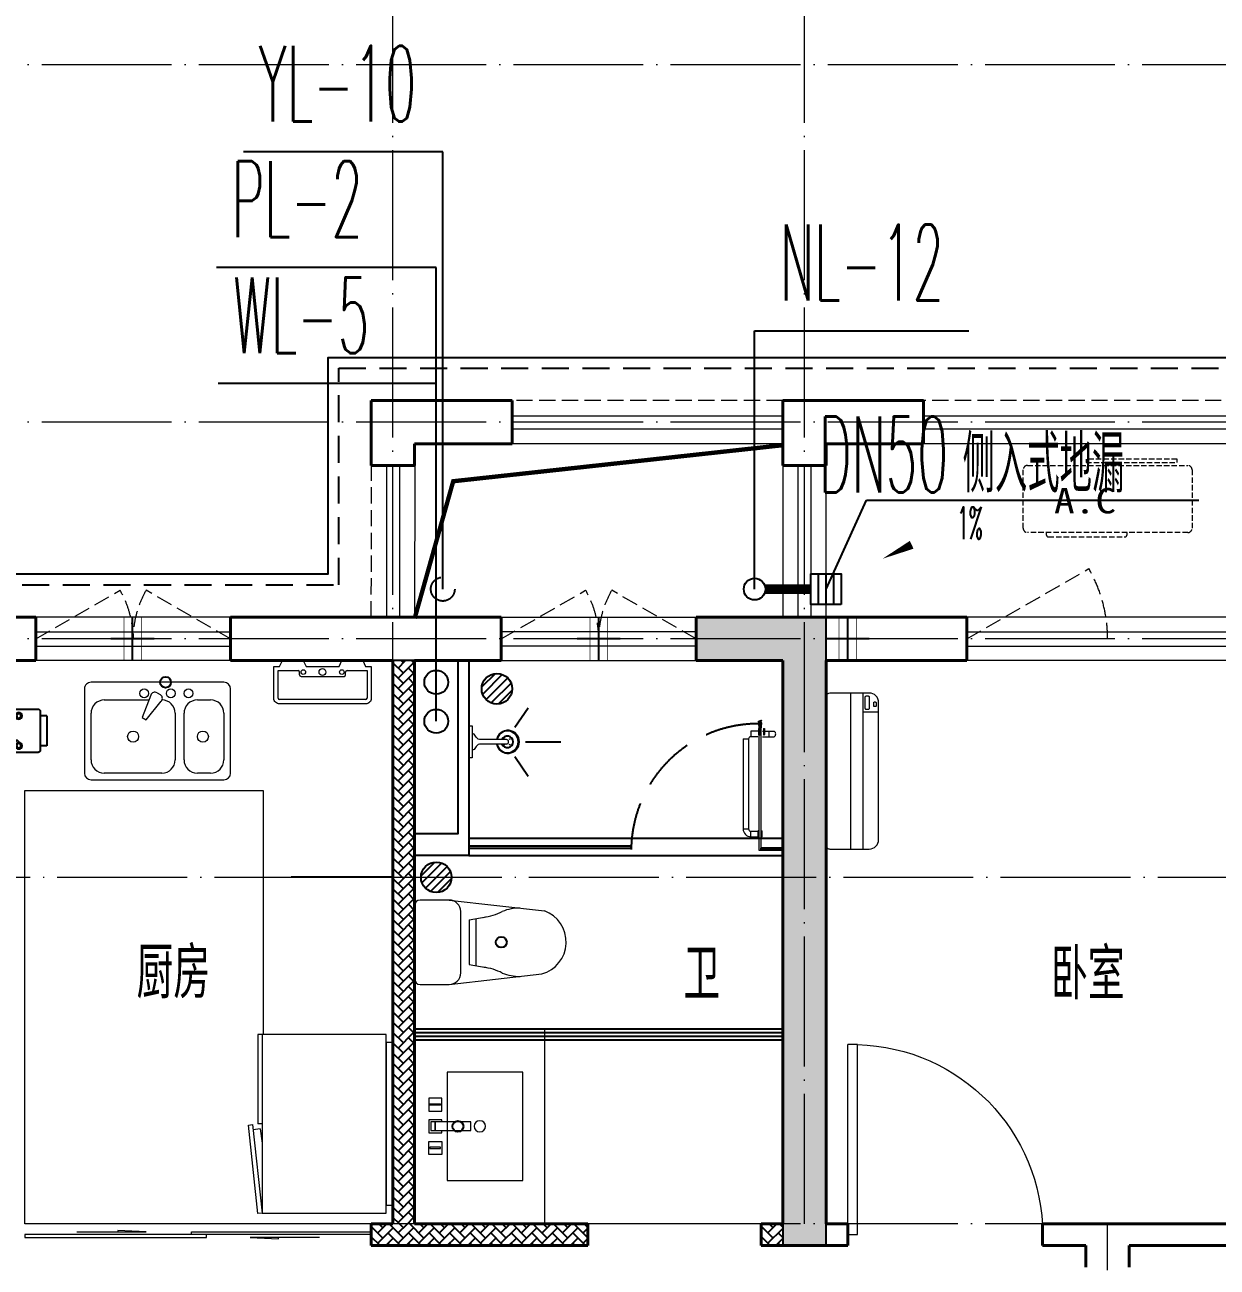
# Model space of a CAD drawing. Extents: x 27938 to 1042331, y -235042 to 1535213.
# Drawn here: x 698417 to 703923, y 602449 to 608184 of the extents above; entities that cross this region are included whole.
import ezdxf

# ---------------------------------------------------------------- set-up
doc = ezdxf.new("R2010")
doc.units = 0
doc.header["$LTSCALE"] = 1000
doc.header["$MEASUREMENT"] = 0
for name, pattern in [('DASH', [0.35, 0.25, -0.1]), ('DOTE', [2.42, 2, -0.2, 0.02, -0.2]), ('HIDDEN', [0.375, 0.25, -0.125])]:
    doc.linetypes.add(name, pattern=pattern)
for name, color, linetype in [('$RECOVER_210609100354-13', 7, 'Continuous'), ('$RECOVER_210609100354-32', 7, 'Continuous'), ('AH-FURNITURE', 1, 'Continuous'), ('COLUMN', 9, 'Continuous'), ('CURTWALL', 4, 'Continuous'), ('DIM_凝结', 3, 'Continuous'), ('DIM_污水', 3, 'Continuous'), ('DIM_雨水', 3, 'Continuous'), ('DIM_餐饮排水', 3, 'Continuous'), ('EQUIP_地漏', 7, 'Continuous'), ('EQUIP_污水', 7, 'Continuous'), ('IP-bath&kitchen-JOHNSON', 4, 'Continuous'), ('P-bath&kitchen-JOHNSON', 4, 'Continuous'), ('PIPE-凝结', 150, 'N'), ('PUB_TEXT', 4, 'Continuous'), ('TWT_LEAD', 3, 'Continuous'), ('VPIPE-凝结', 150, 'Continuous'), ('VPIPE-污水', 2, 'W'), ('VPIPE-雨水', 4, 'DASH'), ('VPIPE-餐饮排水', 41, 'P'), ('保温', 6, 'Continuous'), ('建筑-排气道', 9, 'Continuous'), ('机电标识类', 1, 'Continuous'), ('看线', 251, 'Continuous')]:
    doc.layers.add(name, color=color, linetype=linetype)
for name, color, linetype, lineweight in [('DOTE', 19, 'DOTE', 9), ('LVTRY', 1, 'Continuous', 13), ('PUB_HATCH', 8, 'Continuous', 9), ('WALL', 9, 'Continuous', 40), ('WINDOW', 8, 'Continuous', 15), ('平面-排水沟', 86, 'Continuous', 15), ('平面-栏杆', 135, 'Continuous', 15), ('平面-看线', 45, 'Continuous', 15), ('平面-空调室内机', 176, 'Continuous', 9), ('平面-空调预留孔', 173, 'Continuous', 15), ('空调', 76, 'Continuous', 13), ('立面-洞口示意', 152, 'Continuous', 13)]:
    doc.layers.add(name, color=color, linetype=linetype, lineweight=lineweight)
doc.styles.add('_TCH_DIM', font='SIMPLEX.shx', dxfattribs={"width": 0.6, "oblique": 10, "bigfont": 'hztxt.shx'})
doc.styles.add('_TWT_SERIAL', font='simplex.shx', dxfattribs={"width": 0.6, "oblique": 10, "height": 3, "bigfont": 'aadri.shx'})
doc.styles.add('DIM_FONT', font='SIMPLEX.shx', dxfattribs={"width": 0.56})
doc.styles.get("Standard").update_dxf_attribs({"font": 'gbenor.shx', "bigfont": 'gbcbig.shx'})
doc.styles.add('黑体', font='simhei.ttf')
doc.linetypes.add('N', pattern='A,3,-0.2,["N",Standard,S=0.25,R=0,X=-0.1,Y=-0.115],-0.2', length=3.4)
doc.linetypes.add('P', pattern='A,3,-0.2,["P",Standard,S=0.25,R=0,X=-0.1,Y=-0.115],-0.2', length=3.4)
doc.linetypes.add('W', pattern='A,3,-0.2,["W",Standard,S=0.25,R=0,X=-0.1,Y=-0.115],-0.2', length=3.4)
pattern_1 = [(45, (0, 0), (0, 47.4157523), [100.584, -33.528]), (135, (23.708, 23.708), (3e-15, 47.4157523), [100.584, -33.528])]

# ---------------------------------------------------------------- blocks, each defined once
blk = doc.blocks.new('HFHFHFHFTF')
at = {"layer": 'PUB_HATCH'}
blk.add_hatch(color=256, dxfattribs=at).paths.add_polyline_path([(556016.6, 373823.7), (555416.6, 373823.7), (555416.6, 373623.7), (555816.6, 373623.7), (555816.6, 370923.7), (556016.6, 370923.7)])
at = {"layer": 'COLUMN', "color": 8}
for p, q in [((556016.6, 373823.7), (555416.6, 373823.7)), ((555416.6, 373823.7), (555416.6, 373623.7)), ((556016.6, 370923.7), (556016.6, 373823.7)), ((555416.6, 373623.7), (555816.6, 373623.7)), ((555816.6, 373623.7), (555816.6, 370923.7)), ((555816.6, 370923.7), (556016.6, 370923.7))]:
    blk.add_line(p, q, dxfattribs=at)
blk = doc.blocks.new('A$C001338C2')
at = {"color": 0}
for p, q in [((845, 303.6), (55, 303.6)), ((109.1, 214.8), (109.1, 303.6)), ((0, 248.6), (0, 22)), ((900, 22), (900, 248.6)), ((22, 0), (878, 0))]:
    blk.add_line(p, q, dxfattribs=at)
at = {"color": 0, "lineweight": 5}
for p, q in [((900, 214.8), (0, 214.8)), ((900, 143.2), (0, 143.2))]:
    blk.add_line(p, q, dxfattribs=at)
at = {"color": 0}
for points in [[(73.1, 275), (56.8, 275, -0.414214), (51.3, 280.5), (51.3, 283.4, -0.414214), (56.8, 288.9), (73.1, 288.9, -0.414214), (78.6, 283.4), (78.6, 280.5, -0.414214)], [(89.2, 226.4), (22.2, 226.4, -0.414214), (16.7, 231.9), (16.7, 243.1, -0.414214), (22.2, 248.6), (89.2, 248.6, -0.414214), (94.7, 243.1), (94.7, 231.9, -0.414214)]]:
    blk.add_lwpolyline(points, format="xyb", close=True, dxfattribs=at)
for centre, radius, start, end in [((55, 248.6), 55, 90, 180), ((845, 248.6), 55, 360, 90), ((22, 22), 22, 180, 270), ((878, 22), 22, 270, 360)]:
    blk.add_arc(centre, radius, start, end, dxfattribs=at)
blk = doc.blocks.new('dongkong')
at = {"color": 0}
blk.add_wipeout([(-603756, 210771), (-603756, 210570.8), (-603836, 210570.8), (-603836, 210771)], dxfattribs=at)
at = {"layer": '机电标识类', "color": 0, "linetype": 'DASH', "ltscale": 400}
for p, q in [((-603796, 210771), (-603796, 210570.8)), ((-603896, 210670.7), (-603696, 210670.7))]:
    blk.add_line(p, q, dxfattribs=at)
at = {"layer": '空调', "color": 0, "linetype": 'DASH', "const_width": 2}
blk.add_lwpolyline([(-603756, 210771), (-603756, 210570.8), (-603836, 210570.8), (-603836, 210771)], close=True, dxfattribs=at)
blk = doc.blocks.new('VDVDVDCZSCCS')
at = {"layer": '保温', "linetype": 'ByBlock', "ltscale": 10}
h = blk.add_hatch(dxfattribs=at)
h.set_pattern_fill('AR-HBONE', color=251, scale=55)
h.set_pattern_definition(pattern_1)
h.paths.add_polyline_path([(554116.6, 373623.7), (554116.5, 371023.7), (554016.5, 371023.7), (554016.6, 373623.7)])
h = blk.add_hatch(dxfattribs=at)
h.set_pattern_fill('AR-HBONE', color=251, scale=55)
h.set_pattern_definition(pattern_1)
edge = h.paths.add_edge_path()
edge.add_line((553916.6, 370923.7), (553916.6, 371023.7))
edge.add_line((553917.7, 371023.7), (554916.5, 371023.7))
edge.add_line((554916.5, 371023.7), (554916.5, 370923.7))
edge.add_line((554916.5, 370923.7), (553916.6, 370923.7))
h = blk.add_hatch(dxfattribs=at)
h.set_pattern_fill('AR-HBONE', color=251, scale=55)
h.set_pattern_definition(pattern_1)
h.paths.add_polyline_path([(555716.5, 370923.7), (555716.5, 371023.7), (555816.5, 371023.7), (555816.5, 370923.7)])
at = {"layer": '保温', "color": 251, "linetype": 'ByBlock', "ltscale": 10}
blk.add_line((554116.6, 373623.7), (554016.6, 373623.7), dxfattribs=at)
blk = doc.blocks.new('A$C60D053AF')
at = {"layer": 'AH-FURNITURE', "color": 0}
for p, q in [((232.5, -90), (128.3, -90)), ((232.5, -110), (128.3, -110)), ((192.5, -71), (327.6, -71)), ((192.5, -91), (327.6, -91)), ((341.7, -96.9), (370, -143.2)), ((355.9, -82.7), (384.2, -129)), ((245, -129.5), (245, -122.5)), ((265, -129.5), (265, -122.5)), ((255, -281), (255, -251)), ((255, -281), (393, -281)), ((393, -281), (393, -251))]:
    blk.add_line(p, q, dxfattribs=at)
for points in [[(170, -68, 1), (170, -94), (192.5, -94), (192.5, -68)], [(234, -251), (414, -251, 0.414214), (424, -241), (424, -111, 0.414214), (414, -101), (234, -101, 0.414214), (224, -111), (224, -241, 0.414214)], [(268, -122.5), (268, -107, 0.414214), (248, -87), (232.5, -87), (232.5, -113), (242, -113), (242, -122.5)], [(242, -152, 1), (268, -152), (268, -129.5), (242, -129.5)], [(383.8, -161.2, 1), (402.2, -142.8), (386.3, -126.9), (367.9, -145.3)]]:
    blk.add_lwpolyline(points, format="xyb", close=True, dxfattribs=at)
for centre, radius in [((100, -100), 30), ((255, -152), 15), ((255, -152), 10), ((393, -152), 15), ((393, -152), 10)]:
    blk.add_circle(centre, radius, dxfattribs=at)
for radius in [40, 20]:
    blk.add_arc((327.6, -111), radius, 45, 90, dxfattribs=at)
blk = doc.blocks.new('*U40')
h = blk.add_hatch(color=0)
h.set_gradient(color1=(0, 0, 255), rotation=180, tint=1)
h.paths.add_polyline_path([(0, 0), (-6.35, -6.35), (-6.35, -2.159), (-15, -2.159), (-15, 2.159), (-6.35, 2.159), (-6.35, 6.35)])
at = {"color": 0, "linetype": 'Continuous'}
blk.add_lwpolyline([(0, 0), (-6.35, -6.35), (-6.35, -2.159), (-15, -2.159), (-15, 2.159), (-6.35, 2.159), (-6.35, 6.35)], close=True, dxfattribs=at)
blk = doc.blocks.new('sgrsefv')
at = {"layer": 'PUB_HATCH'}
blk.add_hatch(color=0, dxfattribs=at).paths.add_polyline_path([(1112933.3, 840916.3), (1112933.3, 840646.3), (1113073.3, 840646.3), (1113073.3, 840661.3), (1112968.3, 840661.3), (1112948.3, 840681.3), (1112948.3, 840881.3), (1112968.3, 840901.3), (1113288.3, 840901.3), (1113308.3, 840881.3), (1113308.3, 840681.3), (1113288.3, 840661.3), (1113183.3, 840661.3), (1113183.3, 840646.3), (1113323.3, 840646.3), (1113323.3, 840916.3)])
at = {"layer": 'LVTRY', "color": 0}
for p, q in [((1113073.3, 840661.3), (1113073.3, 840646.3)), ((1113183.3, 840661.3), (1113183.3, 840646.3))]:
    blk.add_line(p, q, dxfattribs=at)
for points in [[(1112918.3, 840931.3), (1113338.3, 840931.3), (1113338.3, 840631.3), (1112918.3, 840631.3)], [(1112933.3, 840916.3), (1113323.3, 840916.3), (1113323.3, 840646.3), (1112933.3, 840646.3)], [(1113288.3, 840661.3), (1112968.3, 840661.3), (1112948.3, 840681.3), (1112948.3, 840881.3), (1112968.3, 840901.3), (1113288.3, 840901.3), (1113308.3, 840881.3), (1113308.3, 840681.3), (1113288.3, 840661.3)]]:
    blk.add_lwpolyline(points, close=True, dxfattribs=at)
at = {"layer": '立面-洞口示意', "color": 0}
blk.add_lwpolyline([(1112918.3, 840931.3), (1113181.8, 840837.4), (1113338.3, 840631.3)], dxfattribs=at)
at = {"layer": '建筑-排气道', "color": 8, "xscale": -5, "yscale": 5, "zscale": 5, "rotation": 270}
blk.add_blockref('*U40', (1113118.4, 840599), dxfattribs=at)
blk = doc.blocks.new('rtyg7uyhg')
at = {"layer": 'LVTRY', "color": 0}
for p, q in [((194234.6, 45488.8), (193621, 45488.8)), ((193590.3, 45458.1), (193590.3, 45069.5)), ((193896.4, 45429.9), (193857.6, 45326.3)), ((193925.8, 45440.4), (193940.1, 45432.2)), ((194265.3, 45069.5), (194265.3, 45458.1)), ((193682.3, 45407), (193887.8, 45407)), ((193875.3, 45316), (193945.6, 45401.5)), ((194111.9, 45407), (194173.3, 45407)), ((193621, 45130.8), (193621, 45345.6)), ((193857.6, 45326.3), (193875.3, 45316)), ((194009.6, 45345.6), (194009.6, 45130.8)), ((194050.5, 45130.8), (194050.5, 45345.6)), ((194234.6, 45345.6), (194234.6, 45130.8)), ((193621, 45038.8), (194234.6, 45038.8)), ((193948.3, 45069.5), (193682.3, 45069.5)), ((194173.3, 45069.5), (194111.9, 45069.5))]:
    blk.add_line(p, q, dxfattribs=at)
for centre, radius in [((193866.4, 45437.7), 20.5), ((193989.2, 45437.7), 20.5), ((194071, 45437.7), 20.5), ((193815.3, 45238.2), 25.6), ((194137.5, 45238.2), 25.6)]:
    blk.add_circle(centre, radius, dxfattribs=at)
for centre, radius, start, end in [((193621, 45458.1), 30.7, 89.99999, 179.99999), ((194234.6, 45458.1), 30.7, 359.99999, 89.99999), ((193915.6, 45422.7), 20.5, 59.99999, 159.46231), ((193929.8, 45414.5), 20.5, 320.53767, 59.99999), ((193682.3, 45345.6), 61.4, 89.99999, 179.99999), ((193948.3, 45345.6), 61.4, 359.99999, 89.99999), ((194111.9, 45345.6), 61.4, 89.99999, 179.99999), ((194173.3, 45345.6), 61.4, 359.99999, 89.99999), ((193682.3, 45130.8), 61.4, 179.99999, 269.99999), ((193948.3, 45130.8), 61.4, 269.99999, 359.99999), ((194111.9, 45130.8), 61.4, 179.99999, 269.99999), ((194173.3, 45130.8), 61.4, 269.99999, 359.99999), ((193621, 45069.5), 30.7, 179.99999, 269.99999), ((194234.6, 45069.5), 30.7, 269.99999, 359.99999)]:
    blk.add_arc(centre, radius, start, end, dxfattribs=at)
at = {"layer": 'LVTRY', "color": 0, "style": 'DIM_FONT', "width": 0.8, "flags": 9}
for tag in ['YSIZE', 'XSIZE']:
    blk.add_attdef(tag, (193927.8, 45487.8), '', height=0.5, rotation=89.99999, dxfattribs=at)
blk = doc.blocks.new('A-Kitchen-7')
at = {"layer": 'LVTRY', "color": 0}
for p, q in [((-518.7, 779.7), (-7.2, 834.3)), ((-3.6, 810.6), (-515, 756)), ((-29.1, 767), (-35.2, 806.4)), ((-7.2, 834.3), (-3.6, 810.6)), ((-515, 756), (-518.7, 779.7)), ((515, 756), (-515, 756)), ((-515, 756), (-515, 40)), ((-485.6, 760.5), (-484.9, 756)), ((-29.1, 767), (-112.1, 756)), ((515, 780), (0, 780)), ((0, 756), (0, 780)), ((515, 756), (515, 780)), ((515, 40), (515, 756)), ((-515, 40), (515, 40))]:
    blk.add_line(p, q, dxfattribs=at)
blk.add_lwpolyline([(-468.9, 40), (-468.9, 0), (468.9, 0), (468.9, 40)], close=True, dxfattribs=at)
blk = doc.blocks.new('FRSDFDGDGDRGDR')
at = {"layer": '平面-空调预留孔', "color": 0}
for p, q in [((699612.3, 775044), (699612.3, 775441.2)), ((699618.9, 775447.8), (699746.3, 775447.8)), ((699746.3, 775447.8), (699746.3, 775355.4)), ((699719.9, 775342.2), (699719.9, 775143)), ((699726.5, 775348.8), (699739.7, 775348.8)), ((699726.5, 775136.4), (699739.7, 775136.4)), ((699746.3, 775129.8), (699746.3, 775037.4)), ((699746.3, 775037.4), (699618.9, 775037.4))]:
    blk.add_line(p, q, dxfattribs=at)
blk.add_lwpolyline([(699766.1, 775166.7), (699792.5, 775153.5), (699792.5, 775057.2), (699766.1, 775044), (699766.1, 775017.6), (699618.9, 775017.6, -0.414214), (699592.5, 775044), (699592.5, 775441.2, -0.414214), (699618.9, 775467.6), (699766.1, 775467.6), (699766.1, 775441.2), (699792.5, 775428), (699792.5, 775331.6), (699766.1, 775318.4)], format="xyb", close=True, dxfattribs=at)
for centre, radius in [((699739.7, 775331.6), 10.6), ((699739.7, 775243.2), 15.8), ((699739.7, 775153.5), 10.6)]:
    blk.add_circle(centre, radius, dxfattribs=at)
for centre, start, end in [((699618.9, 775441.2), 90, 180), ((699739.7, 775355.4), 270, 360), ((699726.5, 775342.2), 90, 180), ((699726.5, 775143), 180, 270), ((699739.7, 775129.8), 0, 90), ((699618.9, 775044), 180, 270)]:
    blk.add_arc(centre, 6.6, start, end, dxfattribs=at)
blk = doc.blocks.new('vcxvcdfvdxv')
at = {"layer": 'LVTRY', "color": 0}
for p, q in [((582293.7, 370358.3), (582763.9, 370358.3)), ((582393.7, 369458.3), (582393.7, 370358.3)), ((582547.9, 370115.4), (582763.9, 370358.3)), ((582763.9, 370358.3), (582763.9, 369458.3)), ((582703.7, 370278.3), (582303.7, 370278.3)), ((582393.7, 370268.3), (582393.7, 369548.3)), ((582578.9, 370168.3), (582578.9, 370258.3)), ((582578.9, 370258.3), (582583.4, 370258.3)), ((582583.4, 370258.3), (582583.4, 370168.3)), ((582713.7, 369548.3), (582713.7, 370268.3)), ((582338.7, 370238.3), (582623.7, 370238.3)), ((582338.7, 370233.3), (582623.7, 370233.3)), ((582428.7, 370018.3), (582428.7, 370228.3)), ((582433.7, 370018.3), (582433.7, 370228.3)), ((582628.7, 370228.3), (582628.7, 370018.3)), ((582633.7, 370228.3), (582633.7, 370018.3)), ((582583.4, 370168.3), (582578.9, 370168.3)), ((582293.7, 370115.4), (582547.9, 370115.4)), ((582393.7, 369700.3), (582393.7, 370115.4)), ((582408.7, 370125.6), (582536.2, 370125.6)), ((582408.7, 370121.1), (582408.7, 370125.6)), ((582536.2, 370121.1), (582408.7, 370121.1)), ((582653.7, 370125.6), (582526.2, 370125.6)), ((582526.2, 370125.6), (582526.2, 370121.1)), ((582526.2, 370121.1), (582653.7, 370121.1)), ((582536.2, 370125.6), (582536.2, 370121.1)), ((582547.9, 370115.4), (582547.9, 369700.3)), ((582583.4, 370078.3), (582578.9, 370078.3)), ((582578.9, 370078.3), (582578.9, 369988.3)), ((582583.4, 369988.3), (582583.4, 370078.3)), ((582653.7, 370121.1), (582653.7, 370125.6)), ((582623.7, 370013.3), (582338.7, 370013.3)), ((582623.7, 370008.3), (582338.7, 370008.3)), ((582578.9, 369988.3), (582583.4, 369988.3)), ((582693.1, 369958.3), (582654.3, 369958.3)), ((582673.7, 369938.9), (582673.7, 369977.7)), ((582693.1, 369858.3), (582654.3, 369858.3)), ((582673.7, 369838.9), (582673.7, 369877.7)), ((582623.7, 369808.3), (582338.7, 369808.3)), ((582623.7, 369803.3), (582338.7, 369803.3)), ((582428.7, 369798.3), (582428.7, 369588.3)), ((582433.7, 369798.3), (582433.7, 369588.3)), ((582578.9, 369738.3), (582578.9, 369828.3)), ((582578.9, 369828.3), (582583.4, 369828.3)), ((582583.4, 369828.3), (582583.4, 369738.3)), ((582628.7, 369588.3), (582628.7, 369798.3)), ((582633.7, 369588.3), (582633.7, 369798.3)), ((582583.4, 369738.3), (582578.9, 369738.3)), ((582547.9, 369700.3), (582293.7, 369700.3)), ((582536.2, 369695.6), (582408.7, 369695.6)), ((582408.7, 369695.6), (582408.7, 369691.1)), ((582408.7, 369691.1), (582536.2, 369691.1)), ((582526.2, 369691.1), (582526.2, 369695.6)), ((582526.2, 369695.6), (582653.7, 369695.6)), ((582653.7, 369691.1), (582526.2, 369691.1)), ((582536.2, 369691.1), (582536.2, 369695.6)), ((582763.9, 369458.3), (582547.9, 369700.3)), ((582653.7, 369695.6), (582653.7, 369691.1)), ((582583.4, 369648.3), (582578.9, 369648.3)), ((582578.9, 369648.3), (582578.9, 369558.3)), ((582583.4, 369558.3), (582583.4, 369648.3)), ((582338.7, 369583.3), (582623.7, 369583.3)), ((582338.7, 369578.3), (582623.7, 369578.3)), ((582578.9, 369558.3), (582583.4, 369558.3)), ((582303.7, 369538.3), (582703.7, 369538.3)), ((582763.9, 369458.3), (582293.7, 369458.3))]:
    blk.add_line(p, q, dxfattribs=at)
blk.add_lwpolyline([(582893.7, 368758.3), (582893.7, 370758.3), (583993.7, 370758.3), (583993.7, 369632.3)], dxfattribs=at)
for centre, radius in [((582481.2, 370123.3), 29.7), ((582481.2, 370123.3), 11.7), ((582673.7, 369958.3), 17), ((582673.7, 369858.3), 17), ((582481.2, 369693.3), 29.7), ((582481.2, 369693.3), 11.7)]:
    blk.add_circle(centre, radius, dxfattribs=at)
for centre, radius, start, end in [((582403.7, 370268.3), 10, 90, 180), ((582703.7, 370268.3), 10, 0, 90), ((582438.7, 370228.3), 10, 90, 180), ((582438.7, 370228.3), 5, 90, 180), ((582623.7, 370228.3), 10, 0, 90), ((582623.7, 370228.3), 5, 0, 90), ((582481.2, 370123.3), 56.7, 2.27424, 87.72576), ((582481.2, 370123.3), 52.2, 2.47041, 87.52959), ((582581.2, 370123.3), 56.7, 92.27424, 177.72576), ((582581.2, 370123.3), 52.2, 92.47041, 177.52959), ((582481.2, 370123.3), 56.7, 272.27424, 357.72576), ((582481.2, 370123.3), 52.2, 272.47041, 357.52959), ((582581.2, 370123.3), 56.7, 182.27424, 267.72576), ((582581.2, 370123.3), 52.2, 182.47041, 267.52959), ((582438.7, 370018.3), 10, 180, 270), ((582438.7, 370018.3), 5, 180, 270), ((582623.7, 370018.3), 5, 270, 0), ((582623.7, 370018.3), 10, 270, 0), ((582438.7, 369798.3), 10, 90, 180), ((582438.7, 369798.3), 5, 90, 180), ((582623.7, 369798.3), 10, 0, 90), ((582623.7, 369798.3), 5, 0, 90), ((582481.2, 369693.3), 56.7, 2.27424, 87.72576), ((582481.2, 369693.3), 52.2, 2.47041, 87.52959), ((582581.2, 369693.3), 56.7, 92.27424, 177.72576), ((582581.2, 369693.3), 52.2, 92.47041, 177.52959), ((582481.2, 369693.3), 56.7, 272.27424, 357.72576), ((582481.2, 369693.3), 52.2, 272.47041, 357.52959), ((582581.2, 369693.3), 56.7, 182.27424, 267.72576), ((582581.2, 369693.3), 52.2, 182.47041, 267.52959), ((582438.7, 369588.3), 10, 180, 270), ((582438.7, 369588.3), 5, 180, 270), ((582623.7, 369588.3), 5, 270, 0), ((582623.7, 369588.3), 10, 270, 0), ((582403.7, 369548.3), 10, 180, 270), ((582703.7, 369548.3), 10, 270, 0)]:
    blk.add_arc(centre, radius, start, end, dxfattribs=at)
at = {"color": 8}
for name, p in [('sgrsefv', (-530624.6, -469573)), ('rtyg7uyhg', (389578.4, 325769.5))]:
    blk.add_blockref(name, p, dxfattribs=at)
at = {"color": 8, "rotation": 90}
blk.add_blockref('FRSDFDGDGDRGDR', (1359511.2, -328434.2), dxfattribs=at)
at = {"color": 8, "xscale": -1, "rotation": 90}
blk.add_blockref('A$C60D053AF', (582713.7, 371358.3), dxfattribs=at)
at = {"layer": 'LVTRY', "color": 8, "extrusion": (0, 0, -1), "xscale": -0.7999999999883585, "yscale": 0.7999999999883585, "zscale": -0.7999999999883585, "rotation": 270}
blk.add_blockref('A-Kitchen-7', (-584593.7, 369220.3), dxfattribs=at)
blk = doc.blocks.new('HFTHFFGHFH')
at = {"layer": 'DOTE', "linetype": 'DOTE', "ltscale": 0.3}
for p, q in [((554016.6, 602648.8), (554016.6, 612948.8)), ((555916.6, 602648.8), (555916.6, 612948.8)), ((587116.6, 607998.8), (534316.6, 607998.8)), ((587116.6, 606348.8), (534316.6, 606348.8)), ((587116.6, 605348.8), (534316.6, 605348.8)), ((534316.6, 604248.8), (587116.6, 604248.8)), ((587116.6, 602648.8), (534316.6, 602648.8)), ((557316.6, 594448.8), (557316.6, 602648.8))]:
    blk.add_line(p, q, dxfattribs=at)
blk = doc.blocks.new('gsergvr')
at = {"layer": '平面-空调预留孔', "color": 0, "linetype": 'DASH', "ltscale": 0.1}
for p, q in [((34075.4, 17176.2), (34075.4, 17166.2)), ((34085.4, 17156.2), (34438.2, 17156.2)), ((34448.2, 17166.2), (34448.2, 17176.2))]:
    blk.add_line(p, q, dxfattribs=at)
blk.add_lwpolyline([(34679.3, 17515.3), (34259.5, 17515.3), (34259.5, 17500.2), (34679.3, 17500.2)], close=True, dxfattribs=at)
blk.add_lwpolyline([(34728.6, 17176.2), (33988.6, 17176.2, -0.414214), (33968.6, 17196.2), (33968.6, 17466.2, -0.414214), (33988.6, 17486.2), (34728.6, 17486.2, -0.414214), (34748.6, 17466.2), (34748.6, 17196.2, -0.414214)], format="xyb", close=True, dxfattribs=at)
for centre, start, end in [((34085.4, 17166.2), 180, 270), ((34438.2, 17166.2), 270, 0)]:
    blk.add_arc(centre, 10, start, end, dxfattribs=at)
at = {"layer": '平面-空调预留孔', "color": 0, "linetype": 'DASH', "ltscale": 0.1, "style": '黑体', "width": 1.2}
blk.add_text('A.C', height=117.05, dxfattribs=at).set_placement((34110.9, 17264.8))
blk = doc.blocks.new('rtyryrtyeeretee')
at = {"layer": '平面-空调预留孔', "color": 8}
blk.add_blockref('gsergvr', (635673.5, 326705.8), dxfattribs=at)
blk = doc.blocks.new('rrrrrrrrrrrra')
at = {"color": 0}
for p, q in [((252.6, 483.7), (-87.4, 483.7)), ((-112.4, 458.7), (-112.4, 324.3)), ((277.6, 324.3), (277.6, 458.7)), ((-112.4, 324.3), (-63.7, -103.4)), ((277.6, 324.3), (227.5, -115.6)), ((-59.1, 271.1), (224.3, 271.1)), ((-20.6, 232.4), (-34.2, 153.6)), ((185.8, 232.4), (-20.6, 232.4)), ((185.8, 232.4), (199.4, 153.6)), ((191.3, 200.5), (-26.1, 200.5))]:
    blk.add_line(p, q, dxfattribs=at)
for centre, radius, start, end in [((-87.4, 458.7), 25, 90, 180), ((252.6, 458.7), 25, 0, 90), ((-59.1, 324.3), 53.3, 180, 270), ((224.3, 324.3), 53.3, 270, 0), ((-322.6, 209.8), 293.8, 333.53685, 351.48282), ((487.8, 209.8), 293.8, 188.51718, 206.46315), ((149, -3.2), 224.1, 158.52022, 180), ((16.2, -3.2), 224.1, 0, 21.47978), ((83.8, -63.6), 152.8, 195.07732, 340.11812)]:
    blk.add_arc(centre, radius, start, end, dxfattribs=at)
blk = doc.blocks.new('A$C1E0F638F')
at = {"color": 0}
for points in [[(499.7, 435.1), (499.7, 85.1), (0, 85.1), (0, 435.1)], [(269.9, 30), (229.9, 30), (229.9, 195), (269.9, 195)], [(119.9, 0), (179.9, 0), (179.9, 60), (119.9, 60)], [(379.9, 0), (319.9, 0), (319.9, 60), (379.9, 60)], [(146.9, 55), (152.9, 55), (152.9, 5), (146.9, 5)], [(229.9, 30), (269.9, 30), (269.9, 10), (229.9, 10)], [(352.9, 55), (346.9, 55), (346.9, 5), (352.9, 5)]]:
    blk.add_lwpolyline(points, close=True, dxfattribs=at)
blk.add_lwpolyline([(269.9, 60), (279.9, 60), (279.9, 0), (219.9, 0), (219.9, 60), (229.9, 60)], dxfattribs=at)
blk.add_circle((249.9, 236.3), 26, dxfattribs=at)
blk = doc.blocks.new('135')
blk.add_hatch(color=0).paths.add_polyline_path([(4.8, 1.8), (3.6, -1), (-4.7, 2.5), (-3.5, 5.3)])
at = {"color": 0}
for p, q in [((-6.3, 2.6), (5.4, -2.3)), ((-5.7, 2.9), (-5.2, 2.7)), ((-5.6, 18.9), (-3.4, 19.4)), ((-3.4, 19.4), (-5.5, 19.4)), ((5.2, 10.9), (-5.3, 10.9)), ((5.2, 9.7), (-5.2, 9.7)), ((-5.2, 2.7), (-3.8, 5.9)), ((-5, 10.9), (-5, 30.5)), ((-3.8, 5.9), (5.4, 2.1)), ((0, 0), (0, 39.1)), ((5.6, 18.9), (3.4, 19.3)), ((3.4, 19.3), (5.6, 19.3)), ((4.1, -1.2), (5.4, 2.1)), ((5, 10.9), (5, 32.3)), ((4.1, -1.2), (5.7, -1.8))]:
    blk.add_line(p, q, dxfattribs=at)
for centre, radius, start, end in [((6.2, 15.8), 13.5, 151.01474, 204.84033), ((13.5, 4.2), 20.5, 163.09243, 182.0012), ((-6, 3.6), 1, 184.22753, 248.46611), ((8.6, 15.5), 14.6, 166.278, 198.09535), ((13.5, 4.2), 19.5, 163.74431, 182.52687), ((-5.5, 3.3), 0.5, 181.9385, 247.25971), ((-5.2, 22.1), 0.5, 335.76434, 151.01474), ((3.8, 18.1), 9.42, 155.76434, 171.97728), ((5.2, 22.3), 0.5, 29.84246, 204.57404), ((-5.9, 17.2), 11.7, 10.47502, 24.57404), ((29.1, 6.7), 24, 172.94395, 199.23182), ((-6.3, 15.4), 12.4, 338.64492, 16.0476), ((-6, 15.8), 13.4, 334.91114, 29.84246), ((26.4, 6.3), 20.6, 169.14538, 199.95258), ((5.9, -1.2), 1.17, 247.45971, 19.95258), ((5.9, -1.4), 0.5, 247.45971, 19.23182)]:
    blk.add_arc(centre, radius, start, end, dxfattribs=at)
blk.add_open_spline([(-5, 30.5), (-4.1, 31.3), (-2.3, 33), (0.9, 29.2), (3.5, 31.1), (5, 32.3)], degree=3, knots=[0, 0, 0, 0, 3.066329, 6.218313, 11.124135, 11.124135, 11.124135, 11.124135], dxfattribs=at)
blk = doc.blocks.new('SDFAWERAWER')
at = {"layer": 'LVTRY', "color": 0}
for p, q in [((593941.2, -1242210.1), (593783.7, -1242594.8)), ((593964.6, -1242219.7), (593807.2, -1242604.4)), ((593941.2, -1242210.1), (593964.6, -1242219.7)), ((593987.8, -1242190.5), (593978.2, -1242214)), ((594007.5, -1242226), (593978.2, -1242214)), ((594017.1, -1242202.5), (593987.8, -1242190.5)), ((594015.8, -1242220.4), (594027.2, -1242192.7)), ((594015.8, -1242220.4), (594021.7, -1242222.8)), ((594025.7, -1242203.9), (594018.5, -1242221.5)), ((594018.5, -1242221.5), (594021.5, -1242220.3)), ((594025.4, -1242210.8), (594021.5, -1242220.3)), ((594022.6, -1242220.7), (594021.7, -1242222.8)), ((594021.7, -1242222.8), (594023.9, -1242221.9)), ((594022.6, -1242211.4), (594029.8, -1242193.8)), ((594024.2, -1242221.4), (594023.9, -1242221.9)), ((594025.4, -1242210.8), (594031.1, -1242196.8)), ((594027.2, -1242192.7), (594033, -1242195.1)), ((594029.8, -1242193.8), (594031.1, -1242196.8)), ((594032.2, -1242197.2), (594033, -1242195.1)), ((594033, -1242195.1), (594034, -1242197.4)), ((594033.8, -1242197.9), (594034, -1242197.4)), ((594047.3, -1242200.9), (594035.9, -1242228.7)), ((594035.9, -1242228.7), (594038.6, -1242229.7)), ((594037.3, -1242210.8), (594088, -1242231.6)), ((594038.6, -1242229.7), (594045.2, -1242213.6)), ((594038.6, -1242229.7), (594041.6, -1242228.5)), ((594041.6, -1242228.5), (594051.2, -1242205)), ((594049.9, -1242202), (594043.3, -1242218.2)), ((594047.3, -1242200.9), (594049.9, -1242202)), ((594049.9, -1242202), (594051.2, -1242205)), ((594057.1, -1242246.3), (594066.7, -1242222.8)), ((594027.7, -1242234.3), (594078.4, -1242255)), ((593783.7, -1242594.8), (593807.2, -1242604.4)), ((593803.2, -1242641.3), (593812.8, -1242617.9)), ((593812.8, -1242617.9), (593842.2, -1242629.9)), ((593842.2, -1242629.9), (593832.6, -1242653.3)), ((593845.2, -1242628.6), (593833.8, -1242656.3)), ((593847.8, -1242629.7), (593836.5, -1242657.4)), ((593845.2, -1242628.6), (593842.2, -1242629.9)), ((593847.8, -1242629.7), (593845.2, -1242628.6)), ((593803.2, -1242641.3), (593832.6, -1242653.3)), ((593833.8, -1242656.3), (593832.6, -1242653.3)), ((593836.5, -1242657.4), (593833.8, -1242656.3)), ((593847.1, -1242661.8), (593858.5, -1242634.1)), ((593847.1, -1242661.8), (593849.8, -1242662.9)), ((593849.8, -1242662.9), (593861.2, -1242635.2)), ((593852.1, -1242661.9), (593862.1, -1242637.4)), ((593858.5, -1242634.1), (593861.2, -1242635.2)), ((593861.2, -1242635.2), (593862.1, -1242637.4))]:
    blk.add_line(p, q, dxfattribs=at)
blk.add_lwpolyline([(593823.5, -1242717), (594045.8, -1242173.9), (594036.5, -1242170.2), (593814.2, -1242713.2)], close=True, dxfattribs=at)
blk.add_arc((594075.3, -1242240), 15.3, 281.79322, 33.70188, dxfattribs=at)
for centre, major_axis, start_param, end_param in [((593974.2, -1242223.6), (3.93, 9.6), 0, 1.570796), ((593816.8, -1242608.3), (13.5, 33.1), 1.570796, 3.141593), ((593816.8, -1242608.3), (3.93, 9.6), 1.570796, 3.141593)]:
    blk.add_ellipse(centre, major_axis=major_axis, ratio=1, start_param=start_param, end_param=end_param, dxfattribs=at)
at = {"layer": 'P-bath&kitchen-JOHNSON', "color": 0, "linetype": 'DASH'}
blk.add_arc((593809.8, -1242714), 586.2, 67.53695, 157.13247, dxfattribs=at)
at = {"layer": 'LVTRY', "color": 8, "xscale": -1, "rotation": 157.7329157530927}
blk.add_blockref('135', (594045.3, -1242161.9), dxfattribs=at)
blk = doc.blocks.new('A$C5DCB2F21')
at = {"layer": 'IP-bath&kitchen-JOHNSON', "color": 0}
for p, q in [((-68.3, -213.2), (-157.7, -275)), ((68.2, -213.2), (157.6, -275)), ((-0.1, -261.4), (-0.1, -424.7))]:
    blk.add_line(p, q, dxfattribs=at)
for centre, major_axis, ratio, start_param, end_param in [((0, -178.8), (-51, 0), 0.990052, -1.36297, 4.504563), ((0, -177.8), (-26.8, 0), 0.994812, -1.167677, 4.309269)]:
    blk.add_ellipse(centre, major_axis=major_axis, ratio=ratio, start_param=start_param, end_param=end_param, dxfattribs=at)
at = {"layer": 'LVTRY', "color": 0}
for p, q in [((73.6, 0), (-73.6, 0)), ((-10.5, -173.5), (-10.5, -49.3)), ((10.6, -173.5), (10.6, -49.3))]:
    blk.add_line(p, q, dxfattribs=at)
blk.add_lwpolyline([(73.6, 0), (73.6, -15.8), (-73.6, -15.8), (-73.6, 0)], dxfattribs=at)
for points in [[(-26.3, -30.7, -0.364142), (-37.8, -15.8, -0.020495)], [(-10.5, -49.4, 0.214893), (-26.3, -30.7, 7.649644)], [(10.6, -49.3, -0.21439), (26.3, -30.7, -7.649644)], [(26.3, -30.7, 0.364142), (37.8, -15.8, 0.020495)]]:
    blk.add_lwpolyline(points, format="xyb", dxfattribs=at)
blk.add_arc((0, -173.5), 10.5, 180, 0, dxfattribs=at)
for centre, major_axis, ratio, start_param, end_param in [((0, -181.3), (53.6, 0), 0.987577, 1.76809, 7.656688), ((-12.4, -164.7), (0, 1.43), 0.85, -1.570796, 4.712389), ((12.5, -164.7), (0, 1.43), 0.85, 4.712389, 10.995574), ((-12.4, -189.2), (0, 1.43), 0.85, 4.712389, 10.995574), ((12.5, -189.2), (0, 1.43), 0.85, 4.712389, 10.995574)]:
    blk.add_ellipse(centre, major_axis=major_axis, ratio=ratio, start_param=start_param, end_param=end_param, dxfattribs=at)
blk = doc.blocks.new('$TwtSys$00000137')
at = {"color": 7}
for p, q in [((-46.875, -93.75), (-46.875, 93.75)), ((0, -93.75), (0, 93.75)), ((46.875, -93.75), (46.875, 93.75))]:
    blk.add_line(p, q, dxfattribs=at)
blk.add_lwpolyline([(-93.75, -93.75), (93.75, -93.75), (93.75, 93.75), (-93.75, 93.75)], close=True, dxfattribs=at)
blk = doc.blocks.new('$WINLIB2D$00000001')
at = {"color": 0}
for points in [[(-0.5, 0.5), (-0.5, -0.5)], [(-0.5, 0.5), (0.5, 0.5)], [(0.5, -0.5), (0.5, 0.5)], [(0.5, 0.1667), (-0.5, 0.1667)], [(0.5, -0.1667), (-0.5, -0.1667)], [(-0.5, -0.5), (0.5, -0.5)]]:
    blk.add_lwpolyline(points, dxfattribs=at)
blk = doc.blocks.new('$DorLib2D$00000001')
for p, q in [((0.45, 0.975), (0.5, 0.975)), ((0.45, 0), (0.45, 0.975)), ((0.5, 0), (0.5, 0.975)), ((0.5, 0), (0.45, 0))]:
    blk.add_line(p, q)
at = {"lineweight": 13}
blk.add_arc((0.475, 0), 0.975, 91.46928, 180, dxfattribs=at)
blk = doc.blocks.new('$DorLib2D$00000131')
at = {"color": 0, "linetype": 'Continuous'}
for p, q in [((0.15, 0.125), (0.2319, 0.1973)), ((0.2319, 0.1973), (0.2319, 0.125)), ((-0.5, 0.125), (-0.5, 0)), ((0.0192, 0.125), (-0.5, 0.125)), ((0.0192, 0), (0.0192, 0.125)), ((0.35, 0.125), (0.15, 0.125)), ((-0.5, 0), (0.0192, 0)), ((-0.024, 0), (0.5, 0)), ((-0.024, -0.125), (-0.024, 0)), ((0.5, 0), (0.5, -0.125)), ((-0.35, -0.125), (-0.15, -0.125)), ((-0.2319, -0.1973), (-0.2319, -0.125)), ((-0.15, -0.125), (-0.2319, -0.1973)), ((0.5, -0.125), (-0.024, -0.125))]:
    blk.add_line(p, q, dxfattribs=at)
blk = doc.blocks.new('$TwtSys$00000141')
for p, q in [((-141, 12), (-15, 138)), ((-141, 12), (-15, 138)), ((-131, -53), (53, 131)), ((-131, -53), (53, 131)), ((-100, -100), (100, 100)), ((-100, -100), (100, 100)), ((-49, -131), (131, 49)), ((-49, -131), (131, 49)), ((17, -138), (138, -17)), ((17, -138), (138, -17))]:
    blk.add_line(p, q)
blk.add_circle((0, 0), 141)
blk.add_circle((0, 0), 141)
blk = doc.blocks.new('$TwtSys$00000147')
blk.add_circle((0, 0, 0), 25)

msp = doc.modelspace()

# ---------------------------------------------------------------- linework, layer by layer
at = {"layer": '$RECOVER_210609100354-13', "color": 8}
msp.add_line((700116.6, 604248.8), (699646.4, 604248.8), dxfattribs=at)
at = {"layer": '$RECOVER_210609100354-32', "color": 8}
for points in [[(700466.6, 605248.8), (700466.6, 604348.5), (700216.6, 604348.5)], [(700416.6, 605248.8), (700416.6, 604448.5), (700216.6, 604448.5)]]:
    msp.add_lwpolyline(points, dxfattribs=at)
at = {"layer": 'CURTWALL', "color": 8}
for p, q in [((700216.6, 603548.8), (701916.6, 603548.8)), ((700216.6, 603548.8), (700216.6, 603498.8)), ((701916.6, 603548.8), (701916.6, 603498.8)), ((700216.6, 603532.1), (701916.6, 603532.1)), ((700216.6, 603515.5), (701916.6, 603515.5)), ((700216.6, 603498.8), (701916.6, 603498.8))]:
    msp.add_line(p, q, dxfattribs=at)
at = {"layer": 'DIM_凝结'}
for p, q in [((701786.6, 605578.8), (701786.6, 606771.4)), ((701786.6, 606771.4), (702776.1, 606771.4))]:
    msp.add_line(p, q, dxfattribs=at)
at = {"layer": 'DIM_污水'}
for p, q in [((700316.6, 606527.9), (699309.7, 606527.9)), ((700316.6, 604968.8), (700316.6, 606527.9))]:
    msp.add_line(p, q, dxfattribs=at)
at = {"layer": 'DIM_雨水'}
for p, q in [((700346.6, 607597), (699426.6, 607597)), ((700346.6, 605578.8), (700346.6, 607597))]:
    msp.add_line(p, q, dxfattribs=at)
at = {"layer": 'DIM_餐饮排水'}
for p, q in [((700316.6, 607064), (699301.5, 607064)), ((700316.6, 605148.8), (700316.6, 607064))]:
    msp.add_line(p, q, dxfattribs=at)
at = {"layer": 'IP-bath&kitchen-JOHNSON', "color": 8}
for p, q in [((700466.6, 604428.5), (701916.6, 604428.5)), ((700466.6, 604393.5), (701216.6, 604393.5)), ((700466.6, 604383.5), (701216.6, 604383.5)), ((700466.6, 604348.5), (701916.6, 604348.5)), ((701216.6, 604383.5), (701216.6, 604393.5)), ((701916.6, 604383.5), (701816.6, 604383.5)), ((701816.6, 604373.5), (701816.6, 604383.5)), ((701916.6, 604373.5), (701816.6, 604373.5))]:
    msp.add_line(p, q, dxfattribs=at)
at = {"layer": 'LVTRY', "color": 8}
msp.add_lwpolyline([(700816.6, 602648.8), (700216.6, 602648.8), (700216.6, 603548.8), (700816.6, 603548.8)], close=True, dxfattribs=at)
at = {"layer": 'PIPE-凝结', "const_width": 45}
msp.add_lwpolyline([(701836.6, 605578.8), (702046.5, 605578.8)], dxfattribs=at)
at = {"layer": 'TWT_LEAD'}
for p, q in [((702116.5, 605578.8), (702302.8, 605990.1)), ((702302.8, 605990.1), (703838.6, 605990.1))]:
    msp.add_line(p, q, dxfattribs=at)
at = {"layer": 'VPIPE-凝结'}
msp.add_circle((701786.6, 605578.8), 50, dxfattribs=at)
at = {"layer": 'VPIPE-污水'}
msp.add_circle((700316.6, 604968.8), 55, dxfattribs=at)
at = {"layer": 'VPIPE-雨水'}
msp.add_circle((700346.6, 605578.8), 55, dxfattribs=at)
at = {"layer": 'VPIPE-餐饮排水'}
msp.add_circle((700316.6, 605148.8), 55, dxfattribs=at)
at = {"layer": 'WALL', "color": 8}
for p, q in [((700016.6, 606448.8), (700016.6, 606148.8)), ((700016.6, 606448.8), (700666.5, 606448.8)), ((700666.5, 606448.8), (700666.5, 606248.8)), ((701916.6, 606448.8), (701916.6, 606148.8)), ((701916.6, 606448.8), (702566.6, 606448.8)), ((702566.6, 606448.8), (702566.6, 606248.8)), ((700216.6, 606248.8), (700216.6, 606148.8)), ((700216.6, 606248.8), (700666.5, 606248.8)), ((702116.6, 606248.8), (702116.6, 606148.8)), ((702116.6, 606248.8), (702566.6, 606248.8)), ((700216.6, 606148.8), (700016.6, 606148.8)), ((702116.6, 606148.8), (701916.6, 606148.8)), ((698466.6, 605448.8), (697616.6, 605448.8)), ((698466.6, 605248.8), (698466.6, 605448.8)), ((700116.6, 605448.8), (699366.6, 605448.8)), ((699366.6, 605448.8), (699366.6, 605248.8)), ((700616.5, 605448.8), (700116.6, 605448.8)), ((700616.5, 605248.8), (700616.5, 605448.8)), ((702016.6, 605448.8), (701516.5, 605448.8)), ((701516.5, 605448.8), (701516.5, 605248.8)), ((702766.7, 605248.8), (702766.7, 605448.8)), ((697816.6, 605248.8), (698466.6, 605248.8)), ((699366.6, 605248.8), (700116.6, 605248.8)), ((700116.6, 605248.8), (700116.6, 602648.8)), ((700216.6, 605248.8), (700216.6, 602648.8)), ((700216.6, 605248.8), (700616.5, 605248.8)), ((701516.5, 605248.8), (701916.6, 605248.8)), ((701916.6, 605248.8), (701916.6, 602648.8)), ((700116.6, 602648.8), (700016.6, 602648.8)), ((700016.6, 602648.8), (700016.6, 602548.8)), ((701016.6, 602648.8), (700216.6, 602648.8)), ((701016.6, 602548.8), (701016.6, 602648.8)), ((701916.6, 602648.8), (701816.6, 602648.8)), ((701816.6, 602648.8), (701816.6, 602548.8)), ((702216.6, 602648.8), (702116.6, 602648.8)), ((702216.6, 602548.8), (702216.6, 602648.8)), ((703416.6, 602648.8), (703116.6, 602648.8)), ((703116.6, 602648.8), (703116.6, 602548.8)), ((703416.6, 602648.8), (704916.6, 602648.8)), ((700016.6, 602548.8), (700116.6, 602548.8)), ((700116.6, 602548.8), (701016.6, 602548.8)), ((701816.6, 602548.8), (702016.6, 602548.8)), ((702016.6, 602548.8), (702216.6, 602548.8)), ((703116.6, 602548.8), (703316.6, 602548.8)), ((703316.6, 602548.8), (703316.6, 602448.8)), ((703516.6, 602448.8), (703516.6, 602548.8)), ((703516.6, 602548.8), (705016.6, 602548.8))]:
    msp.add_line(p, q, dxfattribs=at)
at = {"layer": 'WINDOW'}
for p, q in [((700016.6, 602648.8), (698416.6, 602648.8)), ((701816.6, 602648.8, 800), (701016.6, 602648.8, 800))]:
    msp.add_line(p, q, dxfattribs=at)
at = {"layer": 'WINDOW', "linetype": 'DASH'}
for p, q in [((701016.6, 602648.8), (701016.6, 602548.8)), ((701816.6, 602548.8), (701816.6, 602648.8))]:
    msp.add_line(p, q, dxfattribs=at)
at = {"layer": 'WINDOW', "color": 8, "linetype": 'DASH', "ltscale": 0.3}
msp.add_lwpolyline([(702766.7, 605348.8), (703329.8, 605673.4, -0.131485), (703416.7, 605348.8)], format="xyb", dxfattribs=at)
at = {"layer": '平面-排水沟', "color": 8}
msp.add_lwpolyline([(702662.7, 605855.6, 0, 0, 0), (702376.6, 605718.8, 0, 40, 0), (702512, 605783.5, 0, 0, 0)], format="xyseb", dxfattribs=at)
at = {"layer": '平面-栏杆', "color": 8}
for points in [[(700666.5, 606378.8), (701916.6, 606379.1)], [(702566.6, 606378.8), (704466.6, 606379.1)], [(700666.5, 606318.8), (701916.6, 606319.1)], [(702566.6, 606318.8), (704466.6, 606319.1)], [(700086.9, 606148.8), (700086.6, 605448.8)], [(700146.9, 606148.8), (700146.6, 605448.8)], [(701986.6, 606148.8), (701986.9, 605448.8)], [(702046.6, 606148.8), (702046.9, 605448.8)]]:
    msp.add_lwpolyline(points, dxfattribs=at)
at = {"layer": '平面-看线', "color": 8, "linetype": 'DASH', "ltscale": 0.3}
msp.add_line((700016.6, 605448.8), (700016.9, 606148.8), dxfattribs=at)
for points in [[(701916.6, 606448.8), (700666.5, 606448.8)], [(704466.6, 606448.8), (702566.6, 606448.8)]]:
    msp.add_lwpolyline(points, dxfattribs=at)
at = {"layer": '平面-看线', "color": 8}
for points in [[(701916.6, 606248.8), (700666.5, 606248.8)], [(704466.6, 606248.8), (702566.6, 606248.8)], [(700216.9, 606148.8), (700216.6, 605448.8)], [(701916.6, 606148.8), (701916.9, 605448.8)]]:
    msp.add_lwpolyline(points, dxfattribs=at)

# ---------------------------------------------------------------- block references
at = {"color": 8}
for name, p in [('HFHFHFHFTF', (146100, 231625.1)), ('rtyryrtyeeretee', (33384.7, 261957.8))]:
    msp.add_blockref(name, p, dxfattribs=at)
at = {"layer": 'EQUIP_地漏', "xscale": -0.75, "yscale": 0.75, "zscale": 0.75}
msp.add_blockref('$TwtSys$00000137', (702116.6, 605578.8), dxfattribs=at)
at = {"layer": 'EQUIP_地漏', "xscale": 0.5, "yscale": 0.5, "zscale": 0.5, "rotation": 180}
for p in [(700596.7, 605118.8), (700316.6, 604248.5)]:
    msp.add_blockref('$TwtSys$00000141', p, dxfattribs=at)
at = {"layer": 'EQUIP_污水'}
for p in [(699066.5, 605148.8), (700616.7, 603948.7), (700416.7, 603098.8)]:
    msp.add_blockref('$TwtSys$00000147', p, dxfattribs=at)
at = {"layer": 'IP-bath&kitchen-JOHNSON', "color": 8}
for name, p, rotation in [('A$C5DCB2F21', (700466.6, 604873.8), 90.00848852444699), ('SDFAWERAWER', (-318501.9, 1529534), 22.25976934310717)]:
    msp.add_blockref(name, p, dxfattribs=dict(at, rotation=rotation))
at = {"layer": 'LVTRY', "color": 8, "rotation": 90}
msp.add_blockref('rrrrrrrrrrrra', (700700.3, 603866.1), dxfattribs=at)
at = {"layer": 'LVTRY', "color": 8, "extrusion": (0, 0, -1), "zscale": -1, "rotation": 90}
msp.add_blockref('A$C1E0F638F', (-700281.5, 602849.1), dxfattribs=at)
at = {"layer": 'WINDOW'}
for name, p, xscale, yscale, zscale, rotation in [('$WINLIB2D$00000001', (703516.7, 605348.8), 1500, 200, 1500, 180.0000000002446), ('$DorLib2D$00000001', (702666.6, 602598.8), -900, 900, -900, 359.9999933050298), ('$DorLib2D$00000131', (699216.6, 602598.8), 1600, -100, 1600, 180.0000000007281)]:
    msp.add_blockref(name, p, dxfattribs=dict(at, xscale=xscale, yscale=yscale, zscale=zscale, rotation=rotation))
at = {"layer": '平面-空调预留孔', "color": 8, "xscale": 0.8000000000465648, "yscale": 0.8000000000465648, "zscale": 0.8000000000465648, "rotation": 270.0000002334302}
msp.add_blockref('A$C001338C2', (702116.6, 605099.1), dxfattribs=at)

# ---------------------------------------------------------------- texts
at = {"layer": 'DIM_凝结', "color": 7, "style": '_TWT_SERIAL', "width": 0.48}
msp.add_text('NL-12', height=350, dxfattribs=at).set_placement((701904.1, 606911.4))
at = {"layer": 'DIM_污水', "color": 7, "style": '_TWT_SERIAL', "width": 0.48}
msp.add_text('WL-5', height=350, dxfattribs=at).set_placement((699379.7, 606667.9))
at = {"layer": 'DIM_雨水', "color": 7, "style": '_TWT_SERIAL', "width": 0.48}
msp.add_text('YL-10', height=350, dxfattribs=at).set_placement((699496.6, 607737))
at = {"layer": 'DIM_餐饮排水', "color": 7, "style": '_TWT_SERIAL', "width": 0.48}
msp.add_text('PL-2', height=350, dxfattribs=at).set_placement((699371.5, 607204))
at = {"layer": 'PUB_TEXT', "color": 8}
for s, height, p in [('厨房', 236.31, (698932.5, 603689.4)), ('卧室', 236.31, (703155.3, 603683.1)), ('卫', 236.3, (701457.8, 603683.1))]:
    msp.add_text(s, height=height, dxfattribs=at).set_placement(p)
at = {"layer": 'TWT_LEAD', "color": 7, "style": '_TWT_SERIAL'}
for s, height, width, p in [('DN50', 350, 0.48, (702083.4, 606025.1)), ('侧入式地漏', 261.81, 0.6, (702747.4, 606025.1))]:
    msp.add_text(s, height=height, dxfattribs=dict(at, width=width)).set_placement(p)
at = {"layer": '平面-排水沟', "color": 8, "style": '_TCH_DIM', "width": 0.423529}
msp.add_text('1%', height=148.75, dxfattribs=at).set_placement((702721.5, 605809.3))

# ---------------------------------------------------------------- next in the draw order: block references
at = {"layer": '平面-空调室内机', "color": 8, "ltscale": 0.3, "rotation": 180}
msp.add_blockref('dongkong', (95118.4, 816019.6), dxfattribs=at)
at = {"layer": '平面-空调室内机', "color": 8, "ltscale": 0.3, "xscale": -1, "rotation": 180}
msp.add_blockref('dongkong', (1304862.5, 816021.9), dxfattribs=at)

# ---------------------------------------------------------------- next in the draw order: linework, layer by layer
at = {"color": 8, "const_width": 20}
msp.add_lwpolyline([(700216.6, 605443.3), (700394.8, 606076.8), (701916.9, 606243.3)], dxfattribs=at)
at = {"layer": 'WINDOW', "color": 8, "linetype": 'DASH', "ltscale": 0.3}
for points in [[(698466.6, 605348.8), (698856.3, 605573.7, -0.131605), (698916.6, 605348.8)], [(699366.6, 605348.8), (698976.8, 605573.7, 0.131605), (698916.6, 605348.8)], [(700616.6, 605348.8), (701006.3, 605573.7, -0.131605), (701066.6, 605348.8)], [(701516.6, 605348.8), (701126.8, 605573.7, 0.131605), (701066.6, 605348.8)]]:
    msp.add_lwpolyline(points, format="xyb", dxfattribs=at)
at = {"layer": '看线', "color": 8, "linetype": 'HIDDEN', "ltscale": 0.5}
msp.add_lwpolyline([(697066.6, 607748.8), (697066.6, 606248.8), (696266.6, 606248.8), (696266.6, 604498.8), (697466.6, 604498.8), (697466.6, 605598.8), (699866.6, 605598.8), (699866.6, 606598.8), (705266.6, 606598.8), (705266.6, 606598.8), (706816.6, 606598.8)], dxfattribs=at)
at = {"layer": '看线', "color": 8}
msp.add_lwpolyline([(697116.6, 607748.8), (697116.6, 606198.8), (696316.6, 606198.8), (696316.6, 604548.8), (697416.6, 604548.8), (697416.6, 605648.8), (699816.6, 605648.8), (699816.6, 606648.8), (705316.6, 606648.8), (705316.6, 606648.8), (706816.6, 606648.8)], dxfattribs=at)

# ---------------------------------------------------------------- next in the draw order: block references
msp.add_blockref('HFTHFFGHFH', (146100, 0))
at = {"color": 8}
for name, p in [('VDVDVDCZSCCS', (146100, 231625.1)), ('vcxvcdfvdxv', (115522.9, 233890.5))]:
    msp.add_blockref(name, p, dxfattribs=at)
at = {"layer": 'WINDOW', "yscale": -200.000007973984}
for p, xscale, zscale, rotation in [((698916.6, 605348.8), -900, -900, 359.9999986448889), ((701066.5, 605348.8), 900, 900, 359.9999986448876)]:
    msp.add_blockref('$WINLIB2D$00000001', p, dxfattribs=dict(at, xscale=xscale, zscale=zscale, rotation=rotation))

# ---------------------------------------------------------------- next in the draw order: block references
at = {"layer": '平面-空调室内机', "color": 8, "ltscale": 0.3, "xscale": -1}
msp.add_blockref('dongkong', (98420.3, 394678.1), dxfattribs=at)

# ---------------------------------------------------------------- next in the draw order: linework, layer by layer
at = {"layer": 'WALL', "color": 8}
for p, q in [((702766.7, 605448.8), (702016.6, 605448.8)), ((702116.6, 605248.8), (702116.6, 602648.8)), ((702116.6, 605248.8), (702766.7, 605248.8))]:
    msp.add_line(p, q, dxfattribs=at)
at = {"layer": '平面-看线', "color": 8}
msp.add_line((702116.9, 605448.8), (702116.6, 606148.8), dxfattribs=at)

doc.saveas('drawing.dxf')
